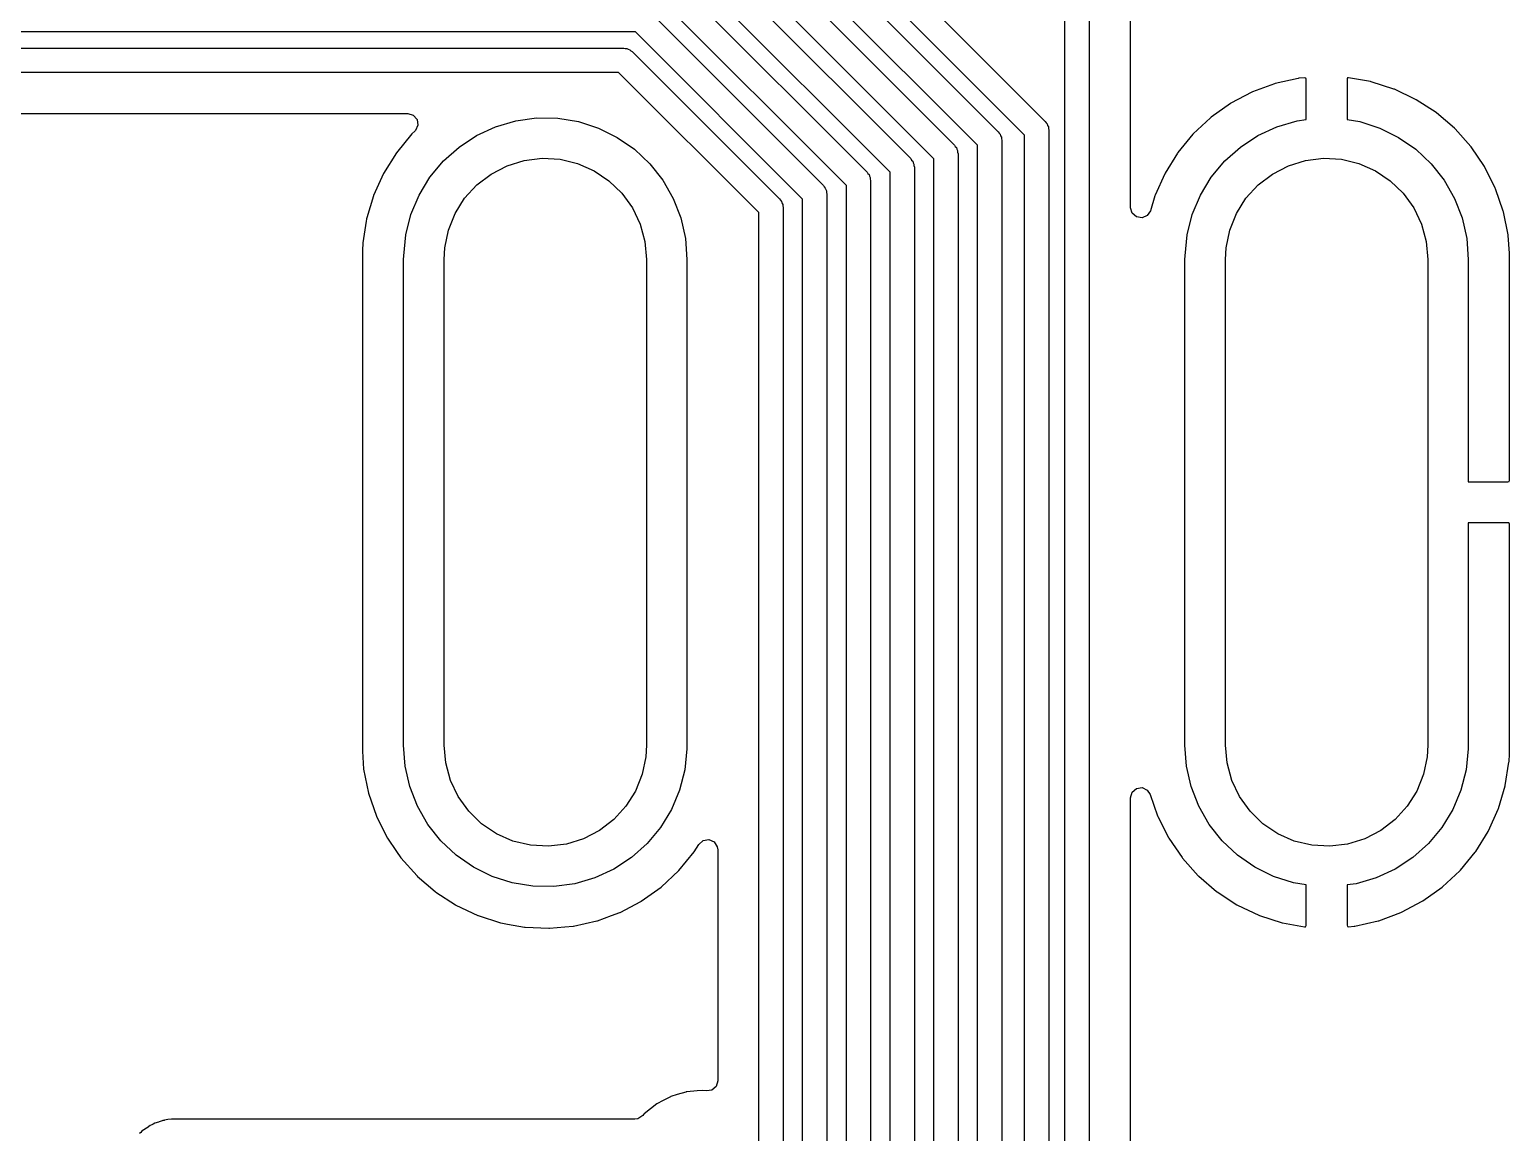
# Model space of a CAD drawing. Extents: x 14 to 417, y -165 to -100.
# Drawn here: x 179.3 to 197.58, y -134.78 to -121.16 of the extents above; entities that cross this region are included whole.
import ezdxf

# ---------------------------------------------------------------- set-up
doc = ezdxf.new("R2010")
doc.units = 0
doc.layers.add('BLACK', color=7, linetype='CONTINUOUS')

msp = doc.modelspace()

# ---------------------------------------------------------------- linework, layer by layer
at = {"layer": 'BLACK', "linetype": 'CONTINUOUS'}
for p, q in [((187.939, -118.385), (191.85, -122.296)), ((191.594, -122.465), (187.771, -118.641)), ((187.732, -118.884), (191.27, -122.422)), ((191.014, -122.59), (187.564, -119.141)), ((192.094, -140.487), (192.094, -119.16)), ((192.394, -119.222), (192.394, -140.425)), ((187.576, -119.435), (190.73, -122.588)), ((192.902, -123.362), (192.902, -119.485)), ((190.473, -122.756), (187.408, -119.691)), ((187.369, -119.934), (190.189, -122.754)), ((189.933, -122.923), (187.201, -120.19)), ((187.162, -120.434), (189.649, -122.921)), ((189.393, -123.089), (186.994, -120.69)), ((186.956, -120.933), (189.109, -123.087)), ((186.787, -121.189), (50.8395, -121.189)), ((188.853, -123.255), (186.787, -121.189)), ((26.0011, -121.389), (186.643, -121.389)), ((186.643, -121.389), (186.662, -121.394)), ((186.662, -121.394), (186.681, -121.394)), ((186.681, -121.394), (186.699, -121.404)), ((186.699, -121.404), (186.718, -121.409)), ((186.718, -121.409), (186.732, -121.423)), ((186.732, -121.423), (186.749, -121.433)), ((186.749, -121.433), (188.569, -123.253)), ((186.58, -121.689), (25.939, -121.689)), ((188.313, -123.421), (186.58, -121.689)), ((194.683, -121.83), (194.409, -121.931)), ((194.691, -121.828), (194.683, -121.83)), ((194.976, -121.764), (194.691, -121.828)), ((194.984, -121.763), (194.976, -121.764)), ((195.056, -121.757), (194.984, -121.763)), ((195.068, -121.759), (195.056, -121.757)), ((195.072, -121.774), (195.068, -121.759)), ((195.072, -122.273), (195.072, -121.774)), ((195.585, -121.756), (195.58, -121.771)), ((195.58, -121.771), (195.58, -122.273)), ((195.598, -121.755), (195.585, -121.756)), ((195.869, -121.803), (195.598, -121.755)), ((195.877, -121.805), (195.869, -121.803)), ((196.155, -121.895), (195.877, -121.805)), ((196.163, -121.898), (196.155, -121.895)), ((196.426, -122.023), (196.163, -121.898)), ((194.137, -122.075), (193.899, -122.244)), ((194.144, -122.071), (194.137, -122.075)), ((194.402, -121.935), (194.144, -122.071)), ((194.409, -121.931), (194.402, -121.935)), ((196.434, -122.027), (196.426, -122.023)), ((196.678, -122.186), (196.434, -122.027)), ((171.625, -122.197), (183.975, -122.197)), ((183.975, -122.197), (184.043, -122.218)), ((184.043, -122.218), (184.09, -122.271)), ((184.09, -122.271), (184.1, -122.341)), ((185.061, -122.361), (185.31, -122.288)), ((185.31, -122.288), (185.567, -122.253)), ((185.567, -122.253), (185.827, -122.257)), ((185.827, -122.257), (186.083, -122.298)), ((191.85, -122.296), (191.86, -122.313)), ((193.893, -122.249), (193.679, -122.448)), ((193.899, -122.244), (193.893, -122.249)), ((194.713, -122.361), (194.962, -122.288)), ((194.962, -122.288), (195.072, -122.273)), ((195.58, -122.273), (195.735, -122.298)), ((196.685, -122.191), (196.678, -122.186)), ((196.906, -122.38), (196.685, -122.191)), ((184.024, -122.45), (183.834, -122.682)), ((184.027, -122.448), (184.024, -122.45)), ((184.061, -122.416), (184.027, -122.448)), ((184.027, -122.448), (184.027, -122.448)), ((184.071, -122.406), (184.061, -122.416)), ((184.1, -122.341), (184.071, -122.406)), ((184.609, -122.612), (184.826, -122.469)), ((184.826, -122.469), (185.061, -122.361)), ((186.083, -122.298), (186.33, -122.377)), ((186.33, -122.377), (186.562, -122.492)), ((191.27, -122.422), (191.28, -122.439)), ((191.28, -122.439), (191.294, -122.453)), ((191.294, -122.453), (191.299, -122.472)), ((191.299, -122.472), (191.309, -122.489)), ((191.594, -140.694), (191.594, -122.465)), ((191.86, -122.313), (191.874, -122.327)), ((191.874, -122.327), (191.879, -122.346)), ((191.879, -122.346), (191.889, -122.364)), ((191.889, -122.364), (191.889, -122.383)), ((191.889, -122.383), (191.894, -122.402)), ((191.894, -122.402), (191.894, -140.632)), ((193.674, -122.454), (193.489, -122.679)), ((193.679, -122.448), (193.674, -122.454)), ((194.261, -122.612), (194.478, -122.469)), ((194.478, -122.469), (194.713, -122.361)), ((195.735, -122.298), (195.982, -122.377)), ((195.982, -122.377), (196.214, -122.492)), ((196.912, -122.386), (196.906, -122.38)), ((197.107, -122.604), (196.912, -122.386)), ((184.415, -122.784), (184.609, -122.612)), ((186.562, -122.492), (186.775, -122.64)), ((186.775, -122.64), (186.964, -122.818)), ((190.73, -122.588), (190.739, -122.605)), ((190.739, -122.605), (190.753, -122.619)), ((190.753, -122.619), (190.758, -122.638)), ((190.758, -122.638), (190.768, -122.655)), ((190.768, -122.655), (190.768, -122.675)), ((191.014, -140.819), (191.014, -122.59)), ((191.309, -122.489), (191.309, -122.509)), ((191.309, -122.509), (191.314, -122.528)), ((191.314, -122.528), (191.314, -140.757)), ((194.067, -122.784), (194.261, -122.612)), ((196.214, -122.492), (196.427, -122.64)), ((196.427, -122.64), (196.616, -122.818)), ((197.112, -122.61), (197.107, -122.604)), ((197.276, -122.851), (197.112, -122.61)), ((183.834, -122.682), (183.675, -122.937)), ((184.249, -122.984), (184.415, -122.784)), ((185.004, -122.945), (185.202, -122.843)), ((185.202, -122.843), (185.414, -122.777)), ((185.414, -122.777), (185.635, -122.751)), ((185.635, -122.751), (185.857, -122.763)), ((185.857, -122.763), (186.073, -122.815)), ((186.073, -122.815), (186.276, -122.905)), ((186.964, -122.818), (187.125, -123.021)), ((190.189, -122.754), (190.199, -122.772)), ((190.199, -122.772), (190.213, -122.786)), ((190.213, -122.786), (190.218, -122.805)), ((190.218, -122.805), (190.228, -122.822)), ((190.228, -122.822), (190.228, -122.841)), ((190.228, -122.841), (190.233, -122.861)), ((190.473, -140.986), (190.473, -122.756)), ((190.768, -122.675), (190.773, -122.694)), ((190.773, -122.694), (190.773, -140.924)), ((193.484, -122.686), (193.33, -122.934)), ((193.489, -122.679), (193.484, -122.686)), ((193.901, -122.984), (194.067, -122.784)), ((194.656, -122.945), (194.854, -122.843)), ((194.854, -122.843), (195.066, -122.777)), ((195.066, -122.777), (195.287, -122.751)), ((195.287, -122.751), (195.509, -122.763)), ((195.509, -122.763), (195.725, -122.815)), ((195.725, -122.815), (195.928, -122.905)), ((196.616, -122.818), (196.777, -123.021)), ((183.675, -122.937), (183.552, -123.211)), ((184.115, -123.206), (184.249, -122.984)), ((184.828, -123.08), (185.004, -122.945)), ((186.276, -122.905), (186.461, -123.029)), ((187.125, -123.021), (187.254, -123.247)), ((189.649, -122.921), (189.659, -122.938)), ((189.659, -122.938), (189.673, -122.952)), ((189.673, -122.952), (189.678, -122.971)), ((189.678, -122.971), (189.688, -122.988)), ((189.688, -122.988), (189.688, -123.008)), ((189.688, -123.008), (189.693, -123.027)), ((189.693, -123.027), (189.693, -141.256)), ((189.933, -141.152), (189.933, -122.923)), ((190.233, -122.861), (190.233, -141.09)), ((193.326, -122.941), (193.207, -123.207)), ((193.33, -122.934), (193.326, -122.941)), ((193.767, -123.206), (193.901, -122.984)), ((194.48, -123.08), (194.656, -122.945)), ((195.928, -122.905), (196.113, -123.029)), ((196.777, -123.021), (196.906, -123.247)), ((197.28, -122.859), (197.276, -122.851)), ((197.41, -123.119), (197.28, -122.859)), ((184.014, -123.445), (184.115, -123.206)), ((184.678, -123.244), (184.828, -123.08)), ((186.461, -123.029), (186.62, -123.183)), ((186.62, -123.183), (186.75, -123.364)), ((189.109, -123.087), (189.119, -123.104)), ((189.119, -123.104), (189.133, -123.118)), ((189.133, -123.118), (189.138, -123.137)), ((189.138, -123.137), (189.148, -123.154)), ((189.148, -123.154), (189.148, -123.174)), ((189.148, -123.174), (189.153, -123.193)), ((189.153, -123.193), (189.153, -141.422)), ((189.393, -141.318), (189.393, -123.089)), ((193.207, -123.207), (193.204, -123.215)), ((193.666, -123.445), (193.767, -123.206)), ((194.33, -123.244), (194.48, -123.08)), ((196.113, -123.029), (196.272, -123.183)), ((196.272, -123.183), (196.402, -123.364)), ((197.414, -123.127), (197.41, -123.119)), ((197.509, -123.403), (197.414, -123.127)), ((183.551, -123.215), (183.47, -123.487)), ((183.552, -123.211), (183.551, -123.215)), ((184.56, -123.433), (184.678, -123.244)), ((186.75, -123.364), (186.846, -123.564)), ((187.254, -123.247), (187.348, -123.488)), ((188.569, -123.253), (188.579, -123.27)), ((188.579, -123.27), (188.593, -123.284)), ((188.593, -123.284), (188.598, -123.303)), ((188.598, -123.303), (188.608, -123.321)), ((188.608, -123.321), (188.608, -123.34)), ((188.608, -123.34), (188.613, -123.359)), ((188.613, -123.359), (188.613, -141.589)), ((188.853, -141.484), (188.853, -123.255)), ((192.922, -123.43), (192.902, -123.362)), ((193.204, -123.215), (193.149, -123.398)), ((194.212, -123.433), (194.33, -123.244)), ((196.402, -123.364), (196.498, -123.564)), ((196.906, -123.247), (197, -123.488)), ((183.462, -123.528), (183.42, -123.795)), ((183.466, -123.503), (183.462, -123.528)), ((183.467, -123.499), (183.466, -123.503)), ((183.466, -123.503), (183.466, -123.503)), ((183.47, -123.487), (183.467, -123.499)), ((183.951, -123.696), (184.014, -123.445)), ((184.477, -123.639), (184.56, -123.433)), ((186.846, -123.564), (186.904, -123.779)), ((187.348, -123.488), (187.405, -123.741)), ((188.313, -141.651), (188.313, -123.421)), ((192.976, -123.476), (192.922, -123.43)), ((193.046, -123.487), (192.976, -123.476)), ((193.111, -123.458), (193.046, -123.487)), ((193.149, -123.398), (193.111, -123.458)), ((193.603, -123.696), (193.666, -123.445)), ((194.129, -123.639), (194.212, -123.433)), ((196.498, -123.564), (196.556, -123.779)), ((197, -123.488), (197.057, -123.741)), ((197.511, -123.411), (197.509, -123.403)), ((197.568, -123.697), (197.511, -123.411)), ((183.925, -123.954), (183.951, -123.696)), ((184.432, -123.856), (184.477, -123.639)), ((187.405, -123.741), (187.424, -124)), ((193.577, -123.954), (193.603, -123.696)), ((194.084, -123.856), (194.129, -123.639)), ((197.057, -123.741), (197.076, -124)), ((197.569, -123.705), (197.568, -123.697)), ((197.584, -123.922), (197.569, -123.705)), ((183.42, -123.795), (183.415, -123.889)), ((183.415, -123.889), (183.415, -130.076)), ((184.424, -124), (184.432, -123.856)), ((186.904, -123.779), (186.924, -124)), ((194.076, -124), (194.084, -123.856)), ((196.556, -123.779), (196.576, -124)), ((197.584, -123.926), (197.584, -123.922)), ((197.584, -126.732), (197.584, -123.926)), ((183.924, -124), (183.925, -123.954)), ((183.924, -130), (183.924, -124)), ((184.424, -130), (184.424, -124)), ((186.924, -124), (186.924, -130)), ((187.424, -124), (187.424, -130)), ((193.576, -124), (193.577, -123.954)), ((193.576, -130), (193.576, -124)), ((194.076, -130), (194.076, -124)), ((196.576, -124), (196.576, -130)), ((197.076, -124), (197.076, -126.746)), ((197.076, -126.746), (197.566, -126.746)), ((197.566, -126.746), (197.581, -126.742)), ((197.581, -126.742), (197.582, -126.74)), ((197.582, -126.74), (197.584, -126.732)), ((197.57, -127.254), (197.076, -127.254)), ((197.076, -127.254), (197.076, -130)), ((197.578, -127.256), (197.57, -127.254)), ((197.58, -127.257), (197.578, -127.256)), ((197.584, -127.272), (197.58, -127.257)), ((197.584, -130.11), (197.584, -127.272)), ((183.415, -130.076), (183.43, -130.299)), ((183.943, -130.259), (183.924, -130)), ((184.444, -130.221), (184.424, -130)), ((186.916, -130.144), (186.871, -130.361)), ((186.924, -130), (186.916, -130.144)), ((187.423, -130.046), (187.397, -130.304)), ((187.424, -130), (187.423, -130.046)), ((193.595, -130.259), (193.576, -130)), ((194.096, -130.221), (194.076, -130)), ((196.568, -130.144), (196.523, -130.361)), ((196.576, -130), (196.568, -130.144)), ((197.075, -130.046), (197.049, -130.304)), ((197.076, -130), (197.075, -130.046)), ((197.58, -130.202), (197.584, -130.113)), ((197.584, -130.113), (197.584, -130.11)), ((183.43, -130.299), (183.49, -130.593)), ((184, -130.512), (183.943, -130.259)), ((184.502, -130.436), (184.444, -130.221)), ((187.397, -130.304), (187.334, -130.555)), ((193.652, -130.512), (193.595, -130.259)), ((194.154, -130.436), (194.096, -130.221)), ((197.049, -130.304), (196.986, -130.555)), ((197.533, -130.497), (197.579, -130.209)), ((197.579, -130.209), (197.58, -130.202)), ((184.094, -130.753), (184, -130.512)), ((184.598, -130.636), (184.502, -130.436)), ((186.871, -130.361), (186.788, -130.567)), ((193.746, -130.753), (193.652, -130.512)), ((194.25, -130.636), (194.154, -130.436)), ((196.523, -130.361), (196.44, -130.567)), ((197.448, -130.785), (197.532, -130.505)), ((197.532, -130.505), (197.533, -130.497)), ((183.49, -130.593), (183.587, -130.877)), ((184.728, -130.817), (184.598, -130.636)), ((186.788, -130.567), (186.67, -130.756)), ((187.334, -130.555), (187.233, -130.794)), ((192.902, -130.65), (192.922, -130.582)), ((192.902, -136.049), (192.902, -130.65)), ((192.922, -130.582), (192.976, -130.536)), ((192.976, -130.536), (193.046, -130.525)), ((193.046, -130.525), (193.111, -130.555)), ((193.111, -130.555), (193.148, -130.609)), ((193.148, -130.609), (193.238, -130.873)), ((194.38, -130.817), (194.25, -130.636)), ((196.44, -130.567), (196.322, -130.756)), ((196.986, -130.555), (196.885, -130.794)), ((183.587, -130.877), (183.589, -130.881)), ((183.589, -130.881), (183.589, -130.881)), ((183.589, -130.881), (183.678, -131.059)), ((184.223, -130.979), (184.094, -130.753)), ((184.887, -130.971), (184.728, -130.817)), ((186.67, -130.756), (186.52, -130.92)), ((187.233, -130.794), (187.099, -131.016)), ((193.238, -130.873), (193.242, -130.881)), ((193.242, -130.881), (193.372, -131.141)), ((193.875, -130.979), (193.746, -130.753)), ((194.539, -130.971), (194.38, -130.817)), ((196.322, -130.756), (196.172, -130.92)), ((196.885, -130.794), (196.751, -131.016)), ((197.326, -131.059), (197.445, -130.793)), ((197.445, -130.793), (197.448, -130.785)), ((183.678, -131.059), (183.722, -131.145)), ((184.384, -131.182), (184.223, -130.979)), ((185.072, -131.095), (184.887, -130.971)), ((186.344, -131.055), (186.146, -131.157)), ((186.52, -130.92), (186.344, -131.055)), ((187.099, -131.016), (186.933, -131.216)), ((194.036, -131.182), (193.875, -130.979)), ((194.724, -131.095), (194.539, -130.971)), ((195.996, -131.055), (195.798, -131.157)), ((196.172, -130.92), (195.996, -131.055)), ((196.751, -131.016), (196.585, -131.216)), ((197.168, -131.314), (197.322, -131.066)), ((197.322, -131.066), (197.326, -131.059)), ((183.722, -131.145), (183.724, -131.149)), ((183.724, -131.149), (183.836, -131.314)), ((184.573, -131.36), (184.384, -131.182)), ((185.275, -131.185), (185.072, -131.095)), ((185.491, -131.237), (185.275, -131.185)), ((185.713, -131.249), (185.491, -131.237)), ((185.934, -131.223), (185.713, -131.249)), ((186.146, -131.157), (185.934, -131.223)), ((186.933, -131.216), (186.739, -131.388)), ((187.514, -131.318), (187.571, -131.226)), ((187.571, -131.226), (187.624, -131.179)), ((187.624, -131.179), (187.694, -131.167)), ((187.694, -131.167), (187.759, -131.196)), ((187.759, -131.196), (187.799, -131.255)), ((193.372, -131.141), (193.376, -131.149)), ((193.376, -131.149), (193.54, -131.39)), ((194.225, -131.36), (194.036, -131.182)), ((194.927, -131.185), (194.724, -131.095)), ((195.143, -131.237), (194.927, -131.185)), ((195.365, -131.249), (195.143, -131.237)), ((195.586, -131.223), (195.365, -131.249)), ((195.798, -131.157), (195.586, -131.223)), ((196.585, -131.216), (196.391, -131.388)), ((183.836, -131.314), (183.89, -131.394)), ((183.89, -131.394), (184.09, -131.617)), ((184.786, -131.508), (184.573, -131.36)), ((186.739, -131.388), (186.522, -131.531)), ((187.324, -131.55), (187.514, -131.318)), ((187.799, -131.255), (187.804, -131.292)), ((187.804, -131.292), (187.804, -134.147)), ((193.54, -131.39), (193.545, -131.396)), ((193.545, -131.396), (193.74, -131.614)), ((194.438, -131.508), (194.225, -131.36)), ((196.391, -131.388), (196.174, -131.531)), ((196.978, -131.546), (197.163, -131.321)), ((197.163, -131.321), (197.168, -131.314)), ((184.09, -131.617), (184.093, -131.62)), ((185.018, -131.623), (184.786, -131.508)), ((186.522, -131.531), (186.287, -131.639)), ((187.105, -131.754), (187.324, -131.55)), ((193.74, -131.614), (193.746, -131.62)), ((194.67, -131.623), (194.438, -131.508)), ((196.174, -131.531), (195.939, -131.639)), ((196.759, -131.751), (196.973, -131.552)), ((196.973, -131.552), (196.978, -131.546)), ((184.093, -131.62), (184.093, -131.62)), ((184.093, -131.62), (184.315, -131.81)), ((185.265, -131.702), (185.018, -131.623)), ((185.521, -131.743), (185.265, -131.702)), ((185.781, -131.747), (185.521, -131.743)), ((186.038, -131.712), (185.781, -131.747)), ((186.287, -131.639), (186.038, -131.712)), ((186.86, -131.928), (187.105, -131.754)), ((193.746, -131.62), (193.967, -131.809)), ((194.917, -131.702), (194.67, -131.623)), ((195.072, -131.727), (194.917, -131.702)), ((195.072, -132.229), (195.072, -131.727)), ((195.69, -131.712), (195.58, -131.727)), ((195.58, -131.727), (195.58, -132.226)), ((195.939, -131.639), (195.69, -131.712)), ((196.515, -131.925), (196.753, -131.756)), ((196.753, -131.756), (196.759, -131.751)), ((184.315, -131.81), (184.315, -131.81)), ((184.315, -131.81), (184.318, -131.812)), ((184.318, -131.812), (184.322, -131.815)), ((184.322, -131.815), (184.322, -131.815)), ((184.322, -131.815), (184.566, -131.974)), ((184.566, -131.974), (184.566, -131.974)), ((184.566, -131.974), (184.57, -131.976)), ((184.57, -131.976), (184.841, -132.105)), ((186.598, -132.066), (186.856, -131.93)), ((186.856, -131.93), (186.86, -131.928)), ((186.856, -131.93), (186.856, -131.93)), ((193.967, -131.809), (193.974, -131.814)), ((193.974, -131.814), (194.218, -131.973)), ((194.218, -131.973), (194.226, -131.977)), ((194.226, -131.977), (194.489, -132.102)), ((196.25, -132.065), (196.508, -131.929)), ((196.508, -131.929), (196.515, -131.925)), ((184.841, -132.105), (184.845, -132.106)), ((184.845, -132.106), (184.845, -132.106)), ((184.845, -132.106), (185.122, -132.195)), ((186.318, -132.17), (186.493, -132.105)), ((186.493, -132.105), (186.595, -132.068)), ((186.595, -132.068), (186.598, -132.066)), ((186.598, -132.066), (186.598, -132.066)), ((194.489, -132.102), (194.497, -132.105)), ((194.497, -132.105), (194.775, -132.195)), ((195.969, -132.17), (196.243, -132.069)), ((196.243, -132.069), (196.25, -132.065)), ((185.122, -132.195), (185.126, -132.196)), ((185.126, -132.196), (185.207, -132.211)), ((185.207, -132.211), (185.418, -132.249)), ((185.418, -132.249), (185.418, -132.249)), ((185.418, -132.249), (185.422, -132.249)), ((185.422, -132.249), (185.426, -132.25)), ((185.426, -132.25), (185.426, -132.25)), ((185.426, -132.25), (185.717, -132.263)), ((185.717, -132.263), (185.717, -132.263)), ((185.717, -132.263), (185.721, -132.263)), ((185.721, -132.263), (185.726, -132.263)), ((185.726, -132.263), (185.916, -132.246)), ((185.726, -132.263), (185.726, -132.263)), ((185.916, -132.246), (186.02, -132.237)), ((186.02, -132.237), (186.024, -132.236)), ((186.024, -132.236), (186.309, -132.172)), ((186.024, -132.236), (186.024, -132.236)), ((186.309, -132.172), (186.313, -132.171)), ((186.309, -132.172), (186.309, -132.172)), ((186.313, -132.171), (186.318, -132.17)), ((194.775, -132.195), (194.783, -132.197)), ((194.783, -132.197), (195.054, -132.245)), ((195.054, -132.245), (195.067, -132.244)), ((195.067, -132.244), (195.072, -132.229)), ((195.58, -132.226), (195.584, -132.241)), ((195.584, -132.241), (195.596, -132.243)), ((195.596, -132.243), (195.668, -132.237)), ((195.668, -132.237), (195.676, -132.236)), ((195.676, -132.236), (195.961, -132.172)), ((195.961, -132.172), (195.969, -132.17)), ((187.804, -134.147), (187.784, -134.216)), ((187.219, -134.344), (187.129, -134.391)), ((187.225, -134.341), (187.219, -134.344)), ((187.219, -134.344), (187.219, -134.344)), ((187.303, -134.318), (187.225, -134.341)), ((187.409, -134.287), (187.303, -134.318)), ((187.415, -134.285), (187.409, -134.287)), ((187.409, -134.287), (187.409, -134.287)), ((187.421, -134.284), (187.415, -134.285)), ((187.549, -134.273), (187.421, -134.284)), ((187.421, -134.284), (187.421, -134.284)), ((187.611, -134.267), (187.549, -134.273)), ((187.665, -134.273), (187.611, -134.267)), ((187.731, -134.262), (187.665, -134.273)), ((187.784, -134.216), (187.731, -134.262)), ((187.05, -134.432), (186.895, -134.556)), ((187.129, -134.391), (187.05, -134.432)), ((180.757, -134.726), (180.747, -134.732)), ((180.795, -134.699), (180.757, -134.726)), ((180.815, -134.691), (180.795, -134.699)), ((180.832, -134.682), (180.815, -134.691)), ((180.851, -134.671), (180.832, -134.682)), ((180.895, -134.658), (180.851, -134.671)), ((180.906, -134.655), (180.895, -134.658)), ((180.942, -134.64), (180.906, -134.655)), ((180.949, -134.638), (180.942, -134.64)), ((180.942, -134.64), (180.942, -134.64)), ((180.957, -134.637), (180.949, -134.638)), ((180.964, -134.636), (180.957, -134.637)), ((180.957, -134.637), (180.957, -134.637)), ((180.971, -134.635), (180.964, -134.636)), ((180.99, -134.631), (180.971, -134.635)), ((181.011, -134.625), (180.99, -134.631)), ((181.057, -134.623), (181.011, -134.625)), ((181.069, -134.622), (181.057, -134.623)), ((181.073, -134.622), (181.069, -134.622)), ((181.069, -134.622), (181.069, -134.622)), ((181.069, -134.622), (181.069, -134.622)), ((181.102, -134.622), (181.073, -134.622)), ((181.106, -134.622), (181.102, -134.622)), ((181.169, -134.62), (181.106, -134.622)), ((181.177, -134.62), (181.169, -134.62)), ((181.169, -134.62), (181.169, -134.62)), ((181.185, -134.621), (181.177, -134.62)), ((181.196, -134.622), (181.185, -134.621)), ((186.782, -134.622), (181.196, -134.622)), ((186.819, -134.616), (186.782, -134.622)), ((186.878, -134.577), (186.819, -134.616)), ((186.891, -134.561), (186.878, -134.577)), ((186.895, -134.556), (186.891, -134.561)), ((180.677, -134.784), (180.66, -134.797)), ((180.692, -134.771), (180.677, -134.784)), ((180.708, -134.756), (180.692, -134.771)), ((180.714, -134.752), (180.708, -134.756)), ((180.747, -134.732), (180.714, -134.752)), ((180.714, -134.752), (180.714, -134.752))]:
    msp.add_line(p, q, dxfattribs=at)

doc.saveas('drawing.dxf')
